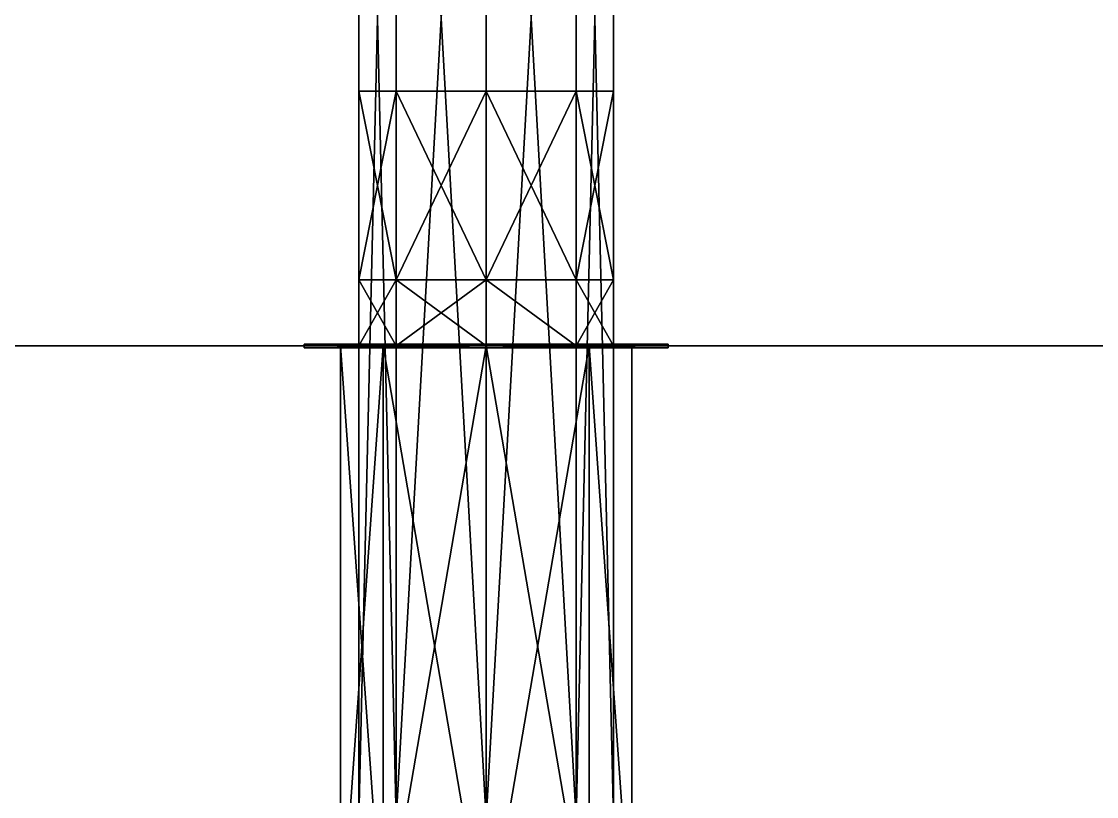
# Model space of a CAD drawing. Extents: x -150 to 2334, y -150 to 2984.
# Drawn here: x 1721.24 to 1750.77, y 746.08 to 767.37 of the extents above; entities that cross this region are included whole.
import ezdxf

# ---------------------------------------------------------------- set-up
doc = ezdxf.new("R2010")
doc.units = 0
for name, color, linetype in [('LAYER0', 7, 'CONTINUOUS'), ('LAYER15', 9, 'CONTINUOUS'), ('LAYER243', 7, 'CONTINUOUS'), ('LAYER278', 7, 'CONTINUOUS'), ('LAYER309', 7, 'CONTINUOUS'), ('LAYER31', 7, 'CONTINUOUS'), ('LAYER40', 9, 'CONTINUOUS'), ('LAYER405', 7, 'CONTINUOUS'), ('LAYER56', 7, 'CONTINUOUS'), ('LAYER6', 7, 'CONTINUOUS'), ('LAYER65', 9, 'CONTINUOUS')]:
    doc.layers.add(name, color=color, linetype=linetype)

msp = doc.modelspace()

# ---------------------------------------------------------------- linework, layer by layer
at = {"layer": 'LAYER0', "invisible_edges": 1}
for points in [[(2334, 2984, -5), (-150, -150, -5), (-150, 2984, -5), (2334, 2984, -5)], [(-150, -150, -5), (2334, 2984, -5), (2334, -150, -5), (-150, -150, -5)], [(2334, -150), (-150, 2984), (-150, -150), (2334, -150)], [(-150, 2984), (2334, -150), (2334, 2984), (-150, 2984)]]:
    msp.add_3dface(points, dxfattribs=at)
at = {"layer": 'LAYER15'}
for points in [[(1731.525, 789.457, 859.4749), (1730.5, 789.457, 857), (1730.5, 745.457, 857), (1731.525, 789.457, 859.4749)], [(1731.525, 745.457, 859.4749), (1731.525, 789.457, 859.4749), (1730.5, 745.457, 857), (1731.525, 745.457, 859.4749)], [(1730.5, 789.457, 857), (1731.525, 789.457, 854.5251), (1731.525, 745.457, 854.5251), (1730.5, 789.457, 857)], [(1730.5, 745.457, 857), (1730.5, 789.457, 857), (1731.525, 745.457, 854.5251), (1730.5, 745.457, 857)], [(1734, 789.457, 860.5), (1731.525, 789.457, 859.4749), (1731.525, 745.457, 859.4749), (1734, 789.457, 860.5)], [(1734, 745.457, 860.5), (1734, 789.457, 860.5), (1731.525, 745.457, 859.4749), (1734, 745.457, 860.5)], [(1731.525, 789.457, 854.5251), (1734, 789.457, 853.5), (1734, 745.457, 853.5), (1731.525, 789.457, 854.5251)], [(1731.525, 745.457, 854.5251), (1731.525, 789.457, 854.5251), (1734, 745.457, 853.5), (1731.525, 745.457, 854.5251)], [(1736.475, 789.457, 859.4749), (1734, 789.457, 860.5), (1734, 745.457, 860.5), (1736.475, 789.457, 859.4749)], [(1736.475, 745.457, 859.4749), (1736.475, 789.457, 859.4749), (1734, 745.457, 860.5), (1736.475, 745.457, 859.4749)], [(1734, 789.457, 853.5), (1736.475, 789.457, 854.5251), (1736.475, 745.457, 854.5251), (1734, 789.457, 853.5)], [(1734, 745.457, 853.5), (1734, 789.457, 853.5), (1736.475, 745.457, 854.5251), (1734, 745.457, 853.5)], [(1737.5, 789.457, 857), (1736.475, 789.457, 859.4749), (1736.475, 745.457, 859.4749), (1737.5, 789.457, 857)], [(1737.5, 745.457, 857), (1737.5, 789.457, 857), (1736.475, 745.457, 859.4749), (1737.5, 745.457, 857)], [(1736.475, 789.457, 854.5251), (1737.5, 789.457, 857), (1737.5, 745.457, 857), (1736.475, 789.457, 854.5251)], [(1736.475, 745.457, 854.5251), (1736.475, 789.457, 854.5251), (1737.5, 745.457, 857), (1736.475, 745.457, 854.5251)], [(1729, 758.507, 862), (1739, 758.507, 862), (1739, 758.507, 852), (1729, 758.507, 862)], [(1729, 758.507, 852), (1729, 758.507, 862), (1739, 758.507, 852), (1729, 758.507, 852)], [(1729, 758.507, 862), (1739, 758.407, 862), (1739, 758.507, 862), (1729, 758.507, 862)], [(1729, 758.407, 862), (1739, 758.407, 862), (1729, 758.507, 862), (1729, 758.407, 862)], [(1729, 758.407, 852), (1729, 758.507, 862), (1729, 758.407, 862), (1729, 758.407, 852)], [(1729, 758.507, 852), (1729, 758.507, 862), (1729, 758.407, 852), (1729, 758.507, 852)], [(1739, 758.507, 852), (1729, 758.407, 852), (1729, 758.507, 852), (1739, 758.507, 852)], [(1739, 758.407, 852), (1729, 758.407, 852), (1739, 758.507, 852), (1739, 758.407, 852)], [(1739, 758.407, 862), (1739, 758.507, 852), (1739, 758.407, 852), (1739, 758.407, 862)], [(1739, 758.507, 862), (1739, 758.507, 852), (1739, 758.407, 862), (1739, 758.507, 862)], [(1729, 758.407, 862), (1739, 758.407, 852), (1739, 758.407, 862), (1729, 758.407, 862)], [(1729, 758.407, 852), (1739, 758.407, 852), (1729, 758.407, 862), (1729, 758.407, 852)]]:
    msp.add_3dface(points, dxfattribs=at)
at = {"layer": 'LAYER243', "invisible_edges": 1}
for points in [[(2164, 776.458), (1614, 758.458), (1614, 776.458), (2164, 776.458)], [(1614, 758.458), (2164, 776.458), (2164, 758.458), (1614, 758.458)], [(2164, 758.458, 2350), (1614, 776.458, 2350), (1614, 758.458, 2350), (2164, 758.458, 2350)], [(1614, 776.458, 2350), (2164, 758.458, 2350), (2164, 776.458, 2350), (1614, 776.458, 2350)], [(2164, 758.458, 2350), (1614, 758.458), (2164, 758.458), (2164, 758.458, 2350)], [(1614, 758.458), (2164, 758.458, 2350), (1614, 758.458, 2350), (1614, 758.458)]]:
    msp.add_3dface(points, dxfattribs=at)
at = {"layer": 'LAYER278', "invisible_edges": 1}
for points in [[(2164, 45.78802, 80), (1614, 758.458, 80), (2164, 758.458, 80), (2164, 45.78802, 80)], [(1614, 758.458, 80), (2164, 45.78802, 80), (1614, 45.78802, 80), (1614, 758.458, 80)], [(2164, 758.458, 98), (1614, 758.458, 80), (1614, 758.458, 98), (2164, 758.458, 98)], [(1614, 758.458, 80), (2164, 758.458, 98), (2164, 758.458, 80), (1614, 758.458, 80)], [(1614, 45.78802, 98), (2164, 758.458, 98), (1614, 758.458, 98), (1614, 45.78802, 98)], [(2164, 758.458, 98), (1614, 45.78802, 98), (2164, 45.78802, 98), (2164, 758.458, 98)]]:
    msp.add_3dface(points, dxfattribs=at)
at = {"layer": 'LAYER309', "invisible_edges": 1}
for points in [[(2164, 758.458, 2349), (1614, 45.78802, 2349), (2164, 45.78802, 2349), (2164, 758.458, 2349)], [(1614, 45.78802, 2349), (2164, 758.458, 2349), (1614, 758.458, 2349), (1614, 45.78802, 2349)], [(2164, 758.458, 2349), (1614, 758.458, 2331), (1614, 758.458, 2349), (2164, 758.458, 2349)], [(1614, 758.458, 2331), (2164, 758.458, 2349), (2164, 758.458, 2331), (1614, 758.458, 2331)], [(1614, 758.458, 2331), (2164, 45.78802, 2331), (1614, 45.78802, 2331), (1614, 758.458, 2331)], [(2164, 45.78802, 2331), (1614, 758.458, 2331), (2164, 758.458, 2331), (2164, 45.78802, 2331)]]:
    msp.add_3dface(points, dxfattribs=at)
at = {"layer": 'LAYER31', "invisible_edges": 1}
for points in [[(2139.4, 758.461, 1934), (1674, 45.79102, 1934), (2139.4, 45.79102, 1934), (2139.4, 758.461, 1934)], [(1674, 45.79102, 1934), (2139.4, 758.461, 1934), (1674, 758.461, 1934), (1674, 45.79102, 1934)], [(2139.4, 758.461, 1934), (1674, 758.461, 1916), (1674, 758.461, 1934), (2139.4, 758.461, 1934)], [(1674, 758.461, 1916), (2139.4, 758.461, 1934), (2139.4, 758.461, 1916), (1674, 758.461, 1916)], [(1674, 758.461, 1916), (2139.4, 45.79102, 1916), (1674, 45.79102, 1916), (1674, 758.461, 1916)], [(2139.4, 45.79102, 1916), (1674, 758.461, 1916), (2139.4, 758.461, 1916), (2139.4, 45.79102, 1916)]]:
    msp.add_3dface(points, dxfattribs=at)
at = {"layer": 'LAYER40'}
for points in [[(1731.525, 789.457, 1927.475), (1730.5, 789.457, 1925), (1730.5, 745.457, 1925), (1731.525, 789.457, 1927.475)], [(1731.525, 745.457, 1927.475), (1731.525, 789.457, 1927.475), (1730.5, 745.457, 1925), (1731.525, 745.457, 1927.475)], [(1730.5, 789.457, 1925), (1731.525, 789.457, 1922.525), (1731.525, 745.457, 1922.525), (1730.5, 789.457, 1925)], [(1730.5, 745.457, 1925), (1730.5, 789.457, 1925), (1731.525, 745.457, 1922.525), (1730.5, 745.457, 1925)], [(1734, 789.457, 1928.5), (1731.525, 789.457, 1927.475), (1731.525, 745.457, 1927.475), (1734, 789.457, 1928.5)], [(1734, 745.457, 1928.5), (1734, 789.457, 1928.5), (1731.525, 745.457, 1927.475), (1734, 745.457, 1928.5)], [(1731.525, 789.457, 1922.525), (1734, 789.457, 1921.5), (1734, 745.457, 1921.5), (1731.525, 789.457, 1922.525)], [(1731.525, 745.457, 1922.525), (1731.525, 789.457, 1922.525), (1734, 745.457, 1921.5), (1731.525, 745.457, 1922.525)], [(1736.475, 789.457, 1927.475), (1734, 789.457, 1928.5), (1734, 745.457, 1928.5), (1736.475, 789.457, 1927.475)], [(1736.475, 745.457, 1927.475), (1736.475, 789.457, 1927.475), (1734, 745.457, 1928.5), (1736.475, 745.457, 1927.475)], [(1734, 789.457, 1921.5), (1736.475, 789.457, 1922.525), (1736.475, 745.457, 1922.525), (1734, 789.457, 1921.5)], [(1734, 745.457, 1921.5), (1734, 789.457, 1921.5), (1736.475, 745.457, 1922.525), (1734, 745.457, 1921.5)], [(1737.5, 789.457, 1925), (1736.475, 789.457, 1927.475), (1736.475, 745.457, 1927.475), (1737.5, 789.457, 1925)], [(1737.5, 745.457, 1925), (1737.5, 789.457, 1925), (1736.475, 745.457, 1927.475), (1737.5, 745.457, 1925)], [(1736.475, 789.457, 1922.525), (1737.5, 789.457, 1925), (1737.5, 745.457, 1925), (1736.475, 789.457, 1922.525)], [(1736.475, 745.457, 1922.525), (1736.475, 789.457, 1922.525), (1737.5, 745.457, 1925), (1736.475, 745.457, 1922.525)], [(1729, 758.507, 1930), (1739, 758.507, 1930), (1739, 758.507, 1920), (1729, 758.507, 1930)], [(1729, 758.507, 1920), (1729, 758.507, 1930), (1739, 758.507, 1920), (1729, 758.507, 1920)], [(1729, 758.507, 1930), (1739, 758.407, 1930), (1739, 758.507, 1930), (1729, 758.507, 1930)], [(1729, 758.407, 1930), (1739, 758.407, 1930), (1729, 758.507, 1930), (1729, 758.407, 1930)], [(1729, 758.407, 1920), (1729, 758.507, 1930), (1729, 758.407, 1930), (1729, 758.407, 1920)], [(1729, 758.507, 1920), (1729, 758.507, 1930), (1729, 758.407, 1920), (1729, 758.507, 1920)], [(1739, 758.507, 1920), (1729, 758.407, 1920), (1729, 758.507, 1920), (1739, 758.507, 1920)], [(1739, 758.407, 1920), (1729, 758.407, 1920), (1739, 758.507, 1920), (1739, 758.407, 1920)], [(1739, 758.407, 1930), (1739, 758.507, 1920), (1739, 758.407, 1920), (1739, 758.407, 1930)], [(1739, 758.507, 1930), (1739, 758.507, 1920), (1739, 758.407, 1930), (1739, 758.507, 1930)], [(1729, 758.407, 1930), (1739, 758.407, 1920), (1739, 758.407, 1930), (1729, 758.407, 1930)], [(1729, 758.407, 1920), (1739, 758.407, 1920), (1729, 758.407, 1930), (1729, 758.407, 1920)]]:
    msp.add_3dface(points, dxfattribs=at)
at = {"layer": 'LAYER405', "invisible_edges": 1}
for points in [[(1772, 758.458, 296), (1692, 758.458, 848), (1772, 758.458, 848), (1772, 758.458, 296)], [(1692, 758.458, 848), (1772, 758.458, 296), (1692, 758.458, 296), (1692, 758.458, 848)], [(1772, 740.458, 848), (1692, 758.458, 848), (1692, 740.458, 848), (1772, 740.458, 848)], [(1692, 758.458, 848), (1772, 740.458, 848), (1772, 758.458, 848), (1692, 758.458, 848)], [(1772, 758.458, 296), (1692, 740.458, 296), (1692, 758.458, 296), (1772, 758.458, 296)], [(1692, 740.458, 296), (1772, 758.458, 296), (1772, 740.458, 296), (1692, 740.458, 296)]]:
    msp.add_3dface(points, dxfattribs=at)
at = {"layer": 'LAYER56', "invisible_edges": 1}
for points in [[(2139.4, 758.461, 296), (1674, 45.79102, 296), (2139.4, 45.79102, 296), (2139.4, 758.461, 296)], [(1674, 45.79102, 296), (2139.4, 758.461, 296), (1674, 758.461, 296), (1674, 45.79102, 296)], [(2139.4, 758.461, 296), (1674, 758.461, 278), (1674, 758.461, 296), (2139.4, 758.461, 296)], [(1674, 758.461, 278), (2139.4, 758.461, 296), (2139.4, 758.461, 278), (1674, 758.461, 278)], [(1674, 758.461, 278), (2139.4, 45.79102, 278), (1674, 45.79102, 278), (1674, 758.461, 278)], [(2139.4, 45.79102, 278), (1674, 758.461, 278), (2139.4, 758.461, 278), (2139.4, 45.79102, 278)]]:
    msp.add_3dface(points, dxfattribs=at)
at = {"layer": 'LAYER6', "invisible_edges": 1}
for points in [[(2139.4, 758.461, 866), (1674, 45.79102, 866), (2139.4, 45.79102, 866), (2139.4, 758.461, 866)], [(1674, 45.79102, 866), (2139.4, 758.461, 866), (1674, 758.461, 866), (1674, 45.79102, 866)], [(2139.4, 758.461, 866), (1674, 758.461, 848), (1674, 758.461, 866), (2139.4, 758.461, 866)], [(1674, 758.461, 848), (2139.4, 758.461, 866), (2139.4, 758.461, 848), (1674, 758.461, 848)], [(1674, 758.461, 848), (2139.4, 45.79102, 848), (1674, 45.79102, 848), (1674, 758.461, 848)], [(2139.4, 45.79102, 848), (1674, 758.461, 848), (2139.4, 758.461, 848), (2139.4, 45.79102, 848)]]:
    msp.add_3dface(points, dxfattribs=at)
at = {"layer": 'LAYER65'}
for points in [[(1731.525, 765.457, 289.4749), (1730.5, 760.2773, 287), (1731.525, 760.2773, 289.4749), (1731.525, 765.457, 289.4749)], [(1730.5, 765.457, 287), (1730.5, 760.2773, 287), (1731.525, 765.457, 289.4749), (1730.5, 765.457, 287)], [(1730.5, 765.457, 287), (1731.525, 760.2773, 284.5251), (1730.5, 760.2773, 287), (1730.5, 765.457, 287)], [(1731.525, 765.457, 284.5251), (1731.525, 760.2773, 284.5251), (1730.5, 765.457, 287), (1731.525, 765.457, 284.5251)], [(1737.5, 765.457, 287), (1730.5, 765.457, 287), (1731.525, 765.457, 289.4749), (1737.5, 765.457, 287)], [(1736.475, 765.457, 284.5251), (1730.5, 765.457, 287), (1737.5, 765.457, 287), (1736.475, 765.457, 284.5251)], [(1734, 765.457, 283.5), (1730.5, 765.457, 287), (1736.475, 765.457, 284.5251), (1734, 765.457, 283.5)], [(1731.525, 765.457, 284.5251), (1730.5, 765.457, 287), (1734, 765.457, 283.5), (1731.525, 765.457, 284.5251)], [(1734, 765.457, 290.5), (1731.525, 760.2773, 289.4749), (1734, 760.2773, 290.5), (1734, 765.457, 290.5)], [(1731.525, 765.457, 289.4749), (1731.525, 760.2773, 289.4749), (1734, 765.457, 290.5), (1731.525, 765.457, 289.4749)], [(1734, 765.457, 283.5), (1731.525, 760.2773, 284.5251), (1731.525, 765.457, 284.5251), (1734, 765.457, 283.5)], [(1734, 760.2773, 283.5), (1731.525, 760.2773, 284.5251), (1734, 765.457, 283.5), (1734, 760.2773, 283.5)], [(1736.475, 765.457, 289.4749), (1731.525, 765.457, 289.4749), (1734, 765.457, 290.5), (1736.475, 765.457, 289.4749)], [(1737.5, 765.457, 287), (1731.525, 765.457, 289.4749), (1736.475, 765.457, 289.4749), (1737.5, 765.457, 287)], [(1731.525, 765.457, 284.5251), (1734, 760.2773, 283.5), (1731.525, 760.2773, 284.5251), (1731.525, 765.457, 284.5251)], [(1734, 765.457, 283.5), (1734, 760.2773, 283.5), (1731.525, 765.457, 284.5251), (1734, 765.457, 283.5)], [(1736.475, 765.457, 289.4749), (1734, 760.2773, 290.5), (1736.475, 760.2773, 289.4749), (1736.475, 765.457, 289.4749)], [(1734, 765.457, 290.5), (1734, 760.2773, 290.5), (1736.475, 765.457, 289.4749), (1734, 765.457, 290.5)], [(1736.475, 760.2773, 284.5251), (1734, 765.457, 283.5), (1736.475, 765.457, 284.5251), (1736.475, 760.2773, 284.5251)], [(1734, 760.2773, 283.5), (1734, 765.457, 283.5), (1736.475, 760.2773, 284.5251), (1734, 760.2773, 283.5)], [(1736.475, 760.2773, 289.4749), (1737.5, 765.457, 287), (1736.475, 765.457, 289.4749), (1736.475, 760.2773, 289.4749)], [(1737.5, 760.2773, 287), (1737.5, 765.457, 287), (1736.475, 760.2773, 289.4749), (1737.5, 760.2773, 287)], [(1737.5, 760.2773, 287), (1736.475, 765.457, 284.5251), (1737.5, 765.457, 287), (1737.5, 760.2773, 287)], [(1736.475, 760.2773, 284.5251), (1736.475, 765.457, 284.5251), (1737.5, 760.2773, 287), (1736.475, 760.2773, 284.5251)], [(1731.525, 758.457, 289.4749), (1730.5, 760.2773, 287), (1730.5, 758.457, 287), (1731.525, 758.457, 289.4749)], [(1731.525, 760.2773, 289.4749), (1730.5, 760.2773, 287), (1731.525, 758.457, 289.4749), (1731.525, 760.2773, 289.4749)], [(1730.5, 758.457, 287), (1731.525, 760.2773, 284.5251), (1731.525, 758.457, 284.5251), (1730.5, 758.457, 287)], [(1730.5, 760.2773, 287), (1731.525, 760.2773, 284.5251), (1730.5, 758.457, 287), (1730.5, 760.2773, 287)], [(1734, 758.457, 290.5), (1731.525, 760.2773, 289.4749), (1731.525, 758.457, 289.4749), (1734, 758.457, 290.5)], [(1734, 760.2773, 290.5), (1731.525, 760.2773, 289.4749), (1734, 758.457, 290.5), (1734, 760.2773, 290.5)], [(1734, 760.2773, 283.5), (1731.525, 758.457, 284.5251), (1731.525, 760.2773, 284.5251), (1734, 760.2773, 283.5)], [(1734, 758.457, 283.5), (1731.525, 758.457, 284.5251), (1734, 760.2773, 283.5), (1734, 758.457, 283.5)], [(1731.525, 760.2773, 284.5251), (1734, 758.457, 283.5), (1731.525, 758.457, 284.5251), (1731.525, 760.2773, 284.5251)], [(1734, 760.2773, 283.5), (1734, 758.457, 283.5), (1731.525, 760.2773, 284.5251), (1734, 760.2773, 283.5)], [(1736.475, 758.457, 289.4749), (1734, 760.2773, 290.5), (1734, 758.457, 290.5), (1736.475, 758.457, 289.4749)], [(1736.475, 760.2773, 289.4749), (1734, 760.2773, 290.5), (1736.475, 758.457, 289.4749), (1736.475, 760.2773, 289.4749)], [(1736.475, 758.457, 284.5251), (1734, 760.2773, 283.5), (1736.475, 760.2773, 284.5251), (1736.475, 758.457, 284.5251)], [(1734, 758.457, 283.5), (1734, 760.2773, 283.5), (1736.475, 758.457, 284.5251), (1734, 758.457, 283.5)], [(1736.475, 758.457, 289.4749), (1737.5, 760.2773, 287), (1736.475, 760.2773, 289.4749), (1736.475, 758.457, 289.4749)], [(1737.5, 758.457, 287), (1737.5, 760.2773, 287), (1736.475, 758.457, 289.4749), (1737.5, 758.457, 287)], [(1737.5, 758.457, 287), (1736.475, 760.2773, 284.5251), (1737.5, 760.2773, 287), (1737.5, 758.457, 287)], [(1736.475, 758.457, 284.5251), (1736.475, 760.2773, 284.5251), (1737.5, 758.457, 287), (1736.475, 758.457, 284.5251)], [(1729, 758.507, 292), (1739, 758.507, 282), (1739, 758.507, 292), (1729, 758.507, 292)], [(1729, 758.507, 282), (1739, 758.507, 282), (1729, 758.507, 292), (1729, 758.507, 282)], [(1729, 758.507, 292), (1739, 758.407, 292), (1739, 758.507, 292), (1729, 758.507, 292)], [(1729, 758.407, 292), (1739, 758.407, 292), (1729, 758.507, 292), (1729, 758.407, 292)], [(1729, 758.407, 282), (1729, 758.507, 292), (1729, 758.407, 292), (1729, 758.407, 282)], [(1729, 758.507, 282), (1729, 758.507, 292), (1729, 758.407, 282), (1729, 758.507, 282)], [(1739, 758.507, 282), (1729, 758.407, 282), (1729, 758.507, 282), (1739, 758.507, 282)], [(1739, 758.407, 282), (1729, 758.407, 282), (1739, 758.507, 282), (1739, 758.407, 282)], [(1729, 758.407, 292), (1729, 758.507, 282), (1729, 758.407, 282), (1729, 758.407, 292)], [(1729, 758.507, 292), (1729, 758.507, 282), (1729, 758.407, 292), (1729, 758.507, 292)], [(1739, 758.507, 282), (1729, 758.407, 282), (1729, 758.507, 282), (1739, 758.507, 282)], [(1739, 758.407, 282), (1729, 758.407, 282), (1739, 758.507, 282), (1739, 758.407, 282)], [(1729, 758.507, 292), (1739, 758.407, 292), (1739, 758.507, 292), (1729, 758.507, 292)], [(1729, 758.407, 292), (1739, 758.407, 292), (1729, 758.507, 292), (1729, 758.407, 292)], [(1739, 758.507, 292), (1729, 758.507, 282), (1729, 758.507, 292), (1739, 758.507, 292)], [(1739, 758.507, 282), (1729, 758.507, 282), (1739, 758.507, 292), (1739, 758.507, 282)], [(1731.172, 758.457, 289.8284), (1730, 741.957, 287), (1731.172, 741.957, 289.8284), (1731.172, 758.457, 289.8284)], [(1730, 758.457, 287), (1730, 741.957, 287), (1731.172, 758.457, 289.8284), (1730, 758.457, 287)], [(1730, 758.457, 287), (1731.172, 741.957, 284.1716), (1730, 741.957, 287), (1730, 758.457, 287)], [(1731.172, 758.457, 284.1716), (1731.172, 741.957, 284.1716), (1730, 758.457, 287), (1731.172, 758.457, 284.1716)], [(1734, 758.457, 291), (1731.172, 741.957, 289.8284), (1734, 741.957, 291), (1734, 758.457, 291)], [(1731.172, 758.457, 289.8284), (1731.172, 741.957, 289.8284), (1734, 758.457, 291), (1731.172, 758.457, 289.8284)], [(1731.172, 758.457, 284.1716), (1734, 741.957, 283), (1731.172, 741.957, 284.1716), (1731.172, 758.457, 284.1716)], [(1734, 758.457, 283), (1734, 741.957, 283), (1731.172, 758.457, 284.1716), (1734, 758.457, 283)], [(1731.172, 758.457, 284.1716), (1734, 741.957, 283), (1731.172, 741.957, 284.1716), (1731.172, 758.457, 284.1716)], [(1734, 758.457, 283), (1734, 741.957, 283), (1731.172, 758.457, 284.1716), (1734, 758.457, 283)], [(1736.828, 758.457, 289.8284), (1734, 741.957, 291), (1736.828, 741.957, 289.8284), (1736.828, 758.457, 289.8284)], [(1734, 758.457, 291), (1734, 741.957, 291), (1736.828, 758.457, 289.8284), (1734, 758.457, 291)], [(1734, 758.457, 283), (1736.828, 741.957, 284.1716), (1734, 741.957, 283), (1734, 758.457, 283)], [(1736.828, 758.457, 284.1716), (1736.828, 741.957, 284.1716), (1734, 758.457, 283), (1736.828, 758.457, 284.1716)], [(1738, 741.957, 287), (1736.828, 758.457, 289.8284), (1736.828, 741.957, 289.8284), (1738, 741.957, 287)], [(1738, 758.457, 287), (1736.828, 758.457, 289.8284), (1738, 741.957, 287), (1738, 758.457, 287)], [(1738, 741.957, 287), (1736.828, 758.457, 284.1716), (1738, 758.457, 287), (1738, 741.957, 287)], [(1736.828, 741.957, 284.1716), (1736.828, 758.457, 284.1716), (1738, 741.957, 287), (1736.828, 741.957, 284.1716)], [(1739, 758.407, 292), (1739, 758.507, 282), (1739, 758.407, 282), (1739, 758.407, 292)], [(1739, 758.507, 292), (1739, 758.507, 282), (1739, 758.407, 292), (1739, 758.507, 292)], [(1739, 758.507, 292), (1739, 758.407, 282), (1739, 758.507, 282), (1739, 758.507, 292)], [(1739, 758.407, 292), (1739, 758.407, 282), (1739, 758.507, 292), (1739, 758.407, 292)], [(1729, 758.407, 292), (1739, 758.407, 282), (1739, 758.407, 292), (1729, 758.407, 292)], [(1729, 758.407, 282), (1739, 758.407, 282), (1729, 758.407, 292), (1729, 758.407, 282)], [(1729, 758.407, 292), (1739, 758.407, 282), (1739, 758.407, 292), (1729, 758.407, 292)], [(1729, 758.407, 282), (1739, 758.407, 282), (1729, 758.407, 292), (1729, 758.407, 282)]]:
    msp.add_3dface(points, dxfattribs=at)

doc.saveas('drawing.dxf')
